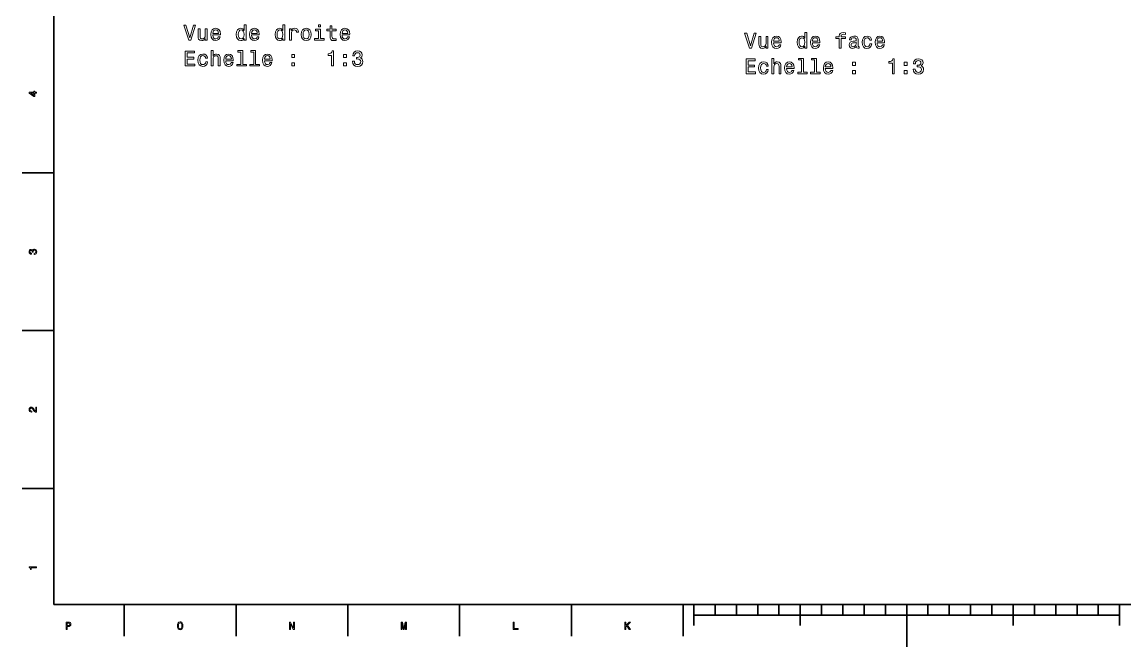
# Model space of a CAD drawing. Extents: x 0 to 841, y 0 to 594.
# Drawn here: x 5 to 523, y 0 to 294 of the extents above; entities that cross this region are included whole.
import ezdxf

# ---------------------------------------------------------------- set-up
doc = ezdxf.new("R2010")
doc.units = 0

msp = doc.modelspace()

# ---------------------------------------------------------------- linework, layer by layer
at = {"color": 7, "lineweight": 35}
for p, q in [((20, 574), (20, 20)), ((20, 20), (821, 20)), ((420.5, 20), (420.5, 0)), ((320.5, 15), (520.5, 15))]:
    msp.add_line(p, q, dxfattribs=at)
at = {"color": 7, "lineweight": 35, "ltscale": 0.375}
for p, q in [((20, 222.800003), (5, 222.800003)), ((20, 148.600006), (5, 148.600006)), ((20, 74.400002), (5, 74.400002)), ((53, 20), (53, 5)), ((105.5, 20), (105.5, 5)), ((158, 20), (158, 5)), ((210.5, 20), (210.5, 5)), ((263, 20), (263, 5)), ((315.5, 20), (315.5, 5))]:
    msp.add_line(p, q, dxfattribs=at)
at = {"color": 7, "lineweight": 35, "ltscale": 0.25}
for p, q in [((320.5, 20), (320.5, 10)), ((370.5, 20), (370.5, 10)), ((470.5, 20), (470.5, 10)), ((520.5, 20), (520.5, 10))]:
    msp.add_line(p, q, dxfattribs=at)
at = {"color": 7, "lineweight": 35, "ltscale": 0.125}
for p, q in [((330.5, 20), (330.5, 15)), ((340.5, 20), (340.5, 15)), ((350.5, 20), (350.5, 15)), ((360.5, 20), (360.5, 15)), ((380.5, 20), (380.5, 15)), ((390.5, 20), (390.5, 15)), ((400.5, 20), (400.5, 15)), ((410.5, 20), (410.5, 15)), ((430.5, 20), (430.5, 15)), ((440.5, 20), (440.5, 15)), ((450.5, 20), (450.5, 15)), ((460.5, 20), (460.5, 15)), ((480.5, 20), (480.5, 15)), ((490.5, 20), (490.5, 15)), ((500.5, 20), (500.5, 15)), ((510.5, 20), (510.5, 15))]:
    msp.add_line(p, q, dxfattribs=at)
at = {"color": 7, "lineweight": 13}
for points in [[(85.519424, 292.048492), (83.764381, 286.087372), (81.9589, 292.048492), (81.000687, 292.048492), (83.260056, 285.038391), (84.2687, 285.038391), (86.477638, 292.048492)], [(91.924324, 290.454803), (91.036713, 290.454803), (91.036713, 287.328003), (90.935852, 286.601807), (90.643341, 286.077301), (90.189453, 285.754517), (89.594353, 285.653656), (89.120285, 285.734344), (88.817696, 285.97644), (88.646225, 286.389984), (88.605881, 286.974976), (88.605881, 290.454803), (87.718269, 290.454803), (87.718269, 286.894287), (87.748528, 286.178162), (87.94017, 285.583069), (88.525185, 285.038391), (89.463226, 284.846741), (89.967545, 284.917358), (90.401268, 285.098907), (90.774467, 285.411591), (91.077057, 285.865479), (91.077057, 285.038391), (91.924324, 285.038391)], [(94.597229, 287.48941), (98.147667, 287.48941), (98.157753, 287.902954), (97.996368, 289.062897), (97.552567, 289.930328), (96.846512, 290.454803), (95.90847, 290.646454), (94.990601, 290.444733), (94.284554, 289.879883), (93.830658, 288.962036), (93.669281, 287.751648), (93.820572, 286.511017), (94.274467, 285.603241), (94.970428, 285.038391), (95.878212, 284.846741), (96.664955, 284.977875), (97.310486, 285.320801), (97.784554, 285.865479), (98.056885, 286.591705), (97.179367, 286.591705), (96.99781, 286.188232), (96.735558, 285.885651), (95.989166, 285.643585), (95.414238, 285.754517), (94.980515, 286.107544), (94.698097, 286.682495), (94.597229, 287.459137)], [(109.293198, 285.87558), (109.293198, 285.038391), (110.180801, 285.038391), (110.180801, 292.280457), (109.303284, 292.280457), (109.303284, 289.627716), (108.627487, 290.394287), (108.213943, 290.575867), (107.739883, 290.646454), (106.882538, 290.444733), (106.216827, 289.879883), (105.783112, 288.972107), (105.631813, 287.751648), (105.783112, 286.531189), (106.216827, 285.613312), (106.882538, 285.038391), (107.739883, 284.846741), (108.213943, 284.917358), (108.637573, 285.098907)], [(112.81337, 287.48941), (116.3638, 287.48941), (116.373886, 287.902954), (116.212509, 289.062897), (115.768707, 289.930328), (115.062653, 290.454803), (114.124611, 290.646454), (113.206741, 290.444733), (112.500687, 289.879883), (112.046799, 288.962036), (111.885414, 287.751648), (112.036713, 286.511017), (112.490601, 285.603241), (113.186569, 285.038391), (114.094345, 284.846741), (114.881096, 284.977875), (115.526627, 285.320801), (116.000687, 285.865479), (116.273026, 286.591705), (115.395508, 286.591705), (115.213943, 286.188232), (114.951698, 285.885651), (114.205307, 285.643585), (113.630371, 285.754517), (113.196655, 286.107544), (112.91423, 286.682495), (112.81337, 287.459137)], [(127.509338, 285.87558), (127.509338, 285.038391), (128.396942, 285.038391), (128.396942, 292.280457), (127.519424, 292.280457), (127.519424, 289.627716), (126.843628, 290.394287), (126.430084, 290.575867), (125.956024, 290.646454), (125.098679, 290.444733), (124.432968, 289.879883), (123.999252, 288.972107), (123.847954, 287.751648), (123.999252, 286.531189), (124.432968, 285.613312), (125.098679, 285.038391), (125.956024, 284.846741), (126.430084, 284.917358), (126.853714, 285.098907)], [(130.585709, 285.038391), (131.473312, 285.038391), (131.473312, 288.134918), (131.564087, 288.881317), (131.836426, 289.415924), (132.280228, 289.738678), (132.875336, 289.84964), (133.319138, 289.779022), (133.651993, 289.577301), (133.853714, 289.234344), (133.924316, 288.770386), (134.822021, 288.770386), (134.700989, 289.587372), (134.368134, 290.172394), (133.81337, 290.525421), (133.056885, 290.646454), (132.54248, 290.565765), (132.098679, 290.364044), (131.705307, 290.021088), (131.392624, 289.557129), (131.392624, 290.454803), (130.585709, 290.454803)], [(136.062653, 287.741547), (136.22403, 286.511017), (136.688004, 285.603241), (137.424316, 285.038391), (138.412796, 284.846741), (139.391174, 285.038391), (140.127487, 285.59314), (140.591461, 286.500916), (140.762939, 287.741547), (140.591461, 288.972107), (140.127487, 289.889984), (139.391174, 290.444733), (138.412796, 290.646454), (137.424316, 290.444733), (136.688004, 289.879883), (136.22403, 288.972107)], [(145.110199, 285.78479), (145.110199, 290.273254), (142.830658, 290.273254), (142.830658, 289.516785), (144.222595, 289.516785), (144.222595, 285.78479), (142.407028, 285.78479), (142.407028, 285.038391), (146.945923, 285.038391), (146.945923, 285.78479)], [(145.140457, 292.280457), (144.202423, 292.280457), (144.202423, 291.27182), (145.140457, 291.27182)], [(149.65918, 289.516785), (149.65918, 286.803528), (149.719696, 285.925995), (150.002136, 285.320801), (150.566971, 284.967773), (151.525177, 284.846741), (152.574173, 284.897186), (152.574173, 285.663757), (151.807602, 285.603241), (151.111633, 285.683929), (150.738434, 285.936096), (150.577057, 286.359711), (150.546799, 286.954803), (150.546799, 289.516785), (152.574173, 289.516785), (152.574173, 290.273254), (150.546799, 290.273254), (150.546799, 291.856842), (149.65918, 291.856842), (149.65918, 290.273254), (148.126038, 290.273254), (148.126038, 289.516785)], [(155.317688, 287.48941), (158.868118, 287.48941), (158.878204, 287.902954), (158.716827, 289.062897), (158.27301, 289.930328), (157.566956, 290.454803), (156.628937, 290.646454), (155.71106, 290.444733), (155.005005, 289.879883), (154.551117, 288.962036), (154.38974, 287.751648), (154.541031, 286.511017), (154.994919, 285.603241), (155.690887, 285.038391), (156.598663, 284.846741), (157.385406, 284.977875), (158.030945, 285.320801), (158.505005, 285.865479), (158.777344, 286.591705), (157.899811, 286.591705), (157.718262, 286.188232), (157.456024, 285.885651), (156.709625, 285.643585), (156.134689, 285.754517), (155.700974, 286.107544), (155.418549, 286.682495), (155.317688, 287.459137)], [(94.597229, 288.235809), (94.708183, 288.931763), (94.980515, 289.446167), (95.394058, 289.75885), (95.938728, 289.869812), (96.473312, 289.75885), (96.886856, 289.446167), (97.139023, 288.931763), (97.229797, 288.235809)], [(107.891182, 289.84964), (108.476196, 289.708435), (108.919998, 289.315063), (109.182251, 288.659424), (109.283112, 287.751648), (109.182251, 286.833771), (108.919998, 286.178162), (108.476196, 285.774689), (107.891182, 285.643585), (107.336426, 285.774689), (106.912796, 286.178162), (106.630371, 286.843872), (106.539597, 287.751648), (106.630371, 288.649353), (106.912796, 289.304962), (107.336426, 289.708435)], [(112.81337, 288.235809), (112.924316, 288.931763), (113.196655, 289.446167), (113.610199, 289.75885), (114.154869, 289.869812), (114.689453, 289.75885), (115.102997, 289.446167), (115.355156, 288.931763), (115.445938, 288.235809)], [(126.107323, 289.84964), (126.692337, 289.708435), (127.136139, 289.315063), (127.398392, 288.659424), (127.499252, 287.751648), (127.398392, 286.833771), (127.136139, 286.178162), (126.692337, 285.774689), (126.107323, 285.643585), (125.552567, 285.774689), (125.128937, 286.178162), (124.846512, 286.843872), (124.755737, 287.751648), (124.846512, 288.649353), (125.128937, 289.304962), (125.552567, 289.708435)], [(136.970428, 287.751648), (137.061203, 288.659424), (137.343628, 289.315063), (137.797516, 289.718506), (138.412796, 289.859711), (139.017975, 289.718506), (139.471863, 289.325134), (139.754288, 288.659424), (139.855164, 287.751648), (139.754288, 286.833771), (139.471863, 286.16806), (139.017975, 285.764618), (138.412796, 285.633484), (137.797516, 285.764618), (137.343628, 286.16806), (137.061203, 286.833771)], [(155.317688, 288.235809), (155.428635, 288.931763), (155.700974, 289.446167), (156.114517, 289.75885), (156.65918, 289.869812), (157.193771, 289.75885), (157.607315, 289.446167), (157.859467, 288.931763), (157.950256, 288.235809)], [(348.904907, 288.374817), (347.149841, 282.413696), (345.344391, 288.374817), (344.386169, 288.374817), (346.645538, 281.364716), (347.654175, 281.364716), (349.863098, 288.374817)], [(355.309784, 286.781128), (354.42218, 286.781128), (354.42218, 283.654327), (354.32132, 282.928131), (354.028809, 282.403625), (353.574921, 282.080841), (352.979828, 281.97998), (352.505768, 282.060669), (352.203156, 282.302765), (352.031708, 282.716309), (351.991364, 283.3013), (351.991364, 286.781128), (351.10376, 286.781128), (351.10376, 283.220612), (351.134003, 282.504486), (351.325653, 281.909393), (351.910675, 281.364716), (352.848694, 281.173065), (353.353027, 281.243683), (353.786743, 281.425232), (354.159943, 281.737915), (354.462524, 282.191803), (354.462524, 281.364716), (355.309784, 281.364716)], [(357.982697, 283.815735), (361.533142, 283.815735), (361.543213, 284.229279), (361.381836, 285.389221), (360.938049, 286.256653), (360.231995, 286.781128), (359.293945, 286.972778), (358.376068, 286.771057), (357.670013, 286.206207), (357.216125, 285.288361), (357.054749, 284.077972), (357.206055, 282.837341), (357.659943, 281.929565), (358.355896, 281.364716), (359.263672, 281.173065), (360.050415, 281.304199), (360.695953, 281.647125), (361.170013, 282.191803), (361.442352, 282.91803), (360.56485, 282.91803), (360.38327, 282.514557), (360.121033, 282.211975), (359.374634, 281.96991), (358.799713, 282.080841), (358.365997, 282.433868), (358.083557, 283.00882), (357.982697, 283.785461)], [(357.982697, 284.562134), (358.093658, 285.258087), (358.365997, 285.772491), (358.779541, 286.085175), (359.324219, 286.196136), (359.858795, 286.085175), (360.272339, 285.772491), (360.524506, 285.258087), (360.615265, 284.562134)], [(372.67868, 282.201904), (372.67868, 281.364716), (373.566284, 281.364716), (373.566284, 288.606781), (372.688751, 288.606781), (372.688751, 285.954041), (372.01297, 286.720612), (371.599426, 286.902191), (371.125366, 286.972778), (370.268005, 286.771057), (369.602295, 286.206207), (369.168579, 285.298431), (369.017303, 284.077972), (369.168579, 282.857513), (369.602295, 281.939636), (370.268005, 281.364716), (371.125366, 281.173065), (371.599426, 281.243683), (372.023041, 281.425232)], [(371.276642, 286.175964), (371.861664, 286.034729), (372.305481, 285.641357), (372.567719, 284.985748), (372.668579, 284.077972), (372.567719, 283.160095), (372.305481, 282.504486), (371.861664, 282.101013), (371.276642, 281.96991), (370.721893, 282.101013), (370.298279, 282.504486), (370.015839, 283.170197), (369.925079, 284.077972), (370.015839, 284.975677), (370.298279, 285.631287), (370.721893, 286.034729)], [(376.198853, 283.815735), (379.749268, 283.815735), (379.759369, 284.229279), (379.597992, 285.389221), (379.154175, 286.256653), (378.44812, 286.781128), (377.510071, 286.972778), (376.592224, 286.771057), (375.886169, 286.206207), (375.432281, 285.288361), (375.270905, 284.077972), (375.42218, 282.837341), (375.876068, 281.929565), (376.572052, 281.364716), (377.479828, 281.173065), (378.266571, 281.304199), (378.912109, 281.647125), (379.386169, 282.191803), (379.658508, 282.91803), (378.780975, 282.91803), (378.599426, 282.514557), (378.337158, 282.211975), (377.59079, 281.96991), (377.015839, 282.080841), (376.582123, 282.433868), (376.299713, 283.00882), (376.198853, 283.785461)], [(376.198853, 284.562134), (376.309784, 285.258087), (376.582123, 285.772491), (376.995667, 286.085175), (377.540344, 286.196136), (378.074921, 286.085175), (378.488464, 285.772491), (378.740631, 285.258087), (378.831421, 284.562134)], [(388.796814, 285.843109), (388.796814, 281.364716), (389.684448, 281.364716), (389.684448, 285.843109), (391.701721, 285.843109), (391.701721, 286.599579), (389.684448, 286.599579), (389.684448, 286.932434), (389.755035, 287.335907), (389.98703, 287.608246), (390.380402, 287.769623), (390.945251, 287.830139), (391.701721, 287.789795), (391.701721, 288.556366), (390.74353, 288.606781), (389.876099, 288.516022), (389.270905, 288.243683), (388.907776, 287.769623), (388.796814, 287.093811), (388.796814, 286.599579), (387.172913, 286.599579), (387.172913, 285.843109)], [(396.855896, 282.07077), (396.855896, 282.040497), (396.906342, 281.697571), (397.057648, 281.455505), (397.693085, 281.263855), (398.187317, 281.344543), (398.187317, 282.030426), (397.975494, 282.000153), (397.693085, 282.131287), (397.642639, 282.53476), (397.642639, 285.338776), (397.521606, 286.054932), (397.168579, 286.559235), (396.553314, 286.861847), (395.685883, 286.972778), (394.838623, 286.851746), (394.213257, 286.50882), (393.819885, 285.974213), (393.688751, 285.268188), (393.688751, 285.207642), (394.485596, 285.207642), (394.556183, 285.631287), (394.778107, 285.933868), (395.141205, 286.115448), (395.655609, 286.186035), (396.149841, 286.13562), (396.502869, 285.984314), (396.714691, 285.722076), (396.785309, 285.358948), (396.744965, 284.935333), (396.583557, 284.723511), (396.180115, 284.62265), (395.423645, 284.541962), (394.556183, 284.360382), (393.940918, 284.037628), (393.57782, 283.533295), (393.466858, 282.786896), (393.567719, 282.121185), (393.880402, 281.626953), (394.384735, 281.31427), (395.080688, 281.203339), (396.018738, 281.415161)], [(403.159943, 284.985748), (404.037476, 284.985748), (403.855896, 285.792664), (403.42218, 286.428131), (402.746399, 286.821503), (401.868866, 286.972778), (400.900574, 286.771057), (400.164246, 286.206207), (399.700287, 285.288361), (399.53891, 284.0578), (399.690186, 282.837341), (400.144104, 281.929565), (400.860229, 281.364716), (401.838623, 281.173065), (402.706055, 281.324371), (403.381836, 281.747986), (403.845825, 282.413696), (404.047546, 283.3013), (403.200287, 283.3013), (403.048981, 282.736481), (402.766571, 282.312836), (402.363098, 282.050598), (401.868866, 281.96991), (401.253601, 282.101013), (400.809784, 282.504486), (400.537476, 283.160095), (400.446686, 284.088074), (400.537476, 284.99585), (400.819885, 285.651459), (401.273773, 286.054932), (401.868866, 286.196136), (402.393372, 286.105347), (402.786743, 285.873352), (403.048981, 285.490082)], [(406.559082, 283.815735), (410.109497, 283.815735), (410.119598, 284.229279), (409.958191, 285.389221), (409.514404, 286.256653), (408.80835, 286.781128), (407.8703, 286.972778), (406.952454, 286.771057), (406.246399, 286.206207), (405.792511, 285.288361), (405.631104, 284.077972), (405.78241, 282.837341), (406.236298, 281.929565), (406.932281, 281.364716), (407.840057, 281.173065), (408.626801, 281.304199), (409.272339, 281.647125), (409.746399, 282.191803), (410.018738, 282.91803), (409.141205, 282.91803), (408.959656, 282.514557), (408.697388, 282.211975), (407.950989, 281.96991), (407.376068, 282.080841), (406.942352, 282.433868), (406.659943, 283.00882), (406.559082, 283.785461)], [(406.559082, 284.562134), (406.670013, 285.258087), (406.942352, 285.772491), (407.355896, 286.085175), (407.900574, 286.196136), (408.43515, 286.085175), (408.848694, 285.772491), (409.100861, 285.258087), (409.19165, 284.562134)], [(81.646225, 272.944733), (86.084267, 272.944733), (86.084267, 273.791992), (82.574173, 273.791992), (82.574173, 276.162323), (85.700981, 276.162323), (85.700981, 276.999481), (82.574173, 276.999481), (82.574173, 279.097473), (86.003571, 279.097473), (86.003571, 279.944733), (81.646225, 279.944733)], [(93.820572, 272.944733), (94.708183, 272.944733), (94.708183, 276.071533), (94.798958, 276.787659), (95.091469, 277.312164), (95.545357, 277.634949), (96.150543, 277.755981), (96.634697, 277.655121), (96.937286, 277.382782), (97.088585, 276.928894), (97.139023, 276.3237), (97.139023, 272.944733), (98.026627, 272.944733), (98.026627, 276.505249), (97.986282, 277.221375), (97.804726, 277.816498), (97.209625, 278.361145), (96.28167, 278.552795), (95.777344, 278.482208), (95.343628, 278.290558), (94.980515, 277.987946), (94.708183, 277.574402), (94.708183, 280.186798), (93.820572, 280.186798)], [(107.729797, 279.440399), (107.729797, 273.691132), (105.904144, 273.691132), (105.904144, 272.944733), (110.432968, 272.944733), (110.432968, 273.691132), (108.617401, 273.691132), (108.617401, 280.186798), (106.337868, 280.186798), (106.337868, 279.440399)], [(113.801842, 279.440399), (113.801842, 273.691132), (111.976196, 273.691132), (111.976196, 272.944733), (116.505013, 272.944733), (116.505013, 273.691132), (114.689453, 273.691132), (114.689453, 280.186798), (112.409912, 280.186798), (112.409912, 279.440399)], [(150.375336, 272.944733), (151.293182, 272.944733), (151.293182, 279.995178), (150.607315, 279.995178), (150.425751, 279.379883), (150.062653, 278.966339), (149.507889, 278.724274), (148.741318, 278.643585), (148.741318, 277.927429), (150.375336, 277.927429)], [(160.15918, 275.143585), (160.15918, 275.072968), (160.320557, 274.104675), (160.794632, 273.378448), (161.541031, 272.914459), (162.52951, 272.743011), (163.578491, 272.914459), (164.365234, 273.358276), (164.869568, 274.064331), (165.051117, 274.972107), (164.970428, 275.5672), (164.74852, 276.051361), (164.385406, 276.424561), (163.90126, 276.696899), (164.556885, 277.241577), (164.788864, 278.109009), (164.637573, 278.895752), (164.203857, 279.490845), (163.497803, 279.864044), (162.52951, 279.995178), (161.621719, 279.833771), (160.925751, 279.389984), (160.471863, 278.683929), (160.320557, 277.74588), (160.320557, 277.675293), (161.218262, 277.675293), (161.29895, 278.320801), (161.561203, 278.78479), (161.984833, 279.0672), (162.579926, 279.168091), (163.104431, 279.087372), (163.487717, 278.87558), (163.719696, 278.532623), (163.810486, 278.068665), (163.719696, 277.574402), (163.477631, 277.241577), (163.053986, 277.039825), (162.479065, 276.979309), (162.085693, 276.98941), (162.085693, 276.192566), (162.579926, 276.212738), (163.215378, 276.121979), (163.689453, 275.879883), (163.971863, 275.486511), (164.072723, 274.972107), (163.961777, 274.387085), (163.669281, 273.953369), (163.205292, 273.68103), (162.590027, 273.590271), (161.954575, 273.691132), (161.490601, 273.993713), (161.19809, 274.477875), (161.087128, 275.143585)], [(396.755035, 283.260956), (396.634003, 282.736481), (396.311249, 282.333008), (395.827087, 282.07077), (395.231995, 281.97998), (394.848694, 282.030426), (394.576355, 282.191803), (394.404907, 282.474213), (394.354462, 282.867584), (394.394806, 283.220612), (394.556183, 283.472778), (395.201721, 283.755219), (396.018738, 283.876251), (396.755035, 284.118317)], [(91.198097, 276.565765), (92.075615, 276.565765), (91.894058, 277.372681), (91.460342, 278.008148), (90.784554, 278.40152), (89.907028, 278.552795), (88.938728, 278.351074), (88.202415, 277.786224), (87.738441, 276.868378), (87.577057, 275.637817), (87.728355, 274.417358), (88.182243, 273.509583), (88.898384, 272.944733), (89.87677, 272.753082), (90.744202, 272.904388), (91.419998, 273.328003), (91.883972, 273.993713), (92.085701, 274.881317), (91.238441, 274.881317), (91.087143, 274.316498), (90.804726, 273.892853), (90.401268, 273.630615), (89.907028, 273.549927), (89.291756, 273.68103), (88.847954, 274.084503), (88.575615, 274.740112), (88.48484, 275.668091), (88.575615, 276.575867), (88.85804, 277.231476), (89.311928, 277.634949), (89.907028, 277.776154), (90.431526, 277.685364), (90.824898, 277.453369), (91.087143, 277.070099)], [(100.669281, 275.395752), (104.219711, 275.395752), (104.229797, 275.809296), (104.068413, 276.969238), (103.624611, 277.83667), (102.918556, 278.361145), (101.980515, 278.552795), (101.062653, 278.351074), (100.356598, 277.786224), (99.90271, 276.868378), (99.741325, 275.65799), (99.892624, 274.417358), (100.346512, 273.509583), (101.04248, 272.944733), (101.950256, 272.753082), (102.737, 272.884216), (103.382538, 273.227142), (103.856598, 273.77182), (104.128937, 274.498047), (103.251411, 274.498047), (103.069855, 274.094574), (102.807602, 273.791992), (102.061211, 273.549927), (101.486282, 273.660858), (101.052567, 274.013885), (100.770142, 274.588837), (100.669281, 275.365479)], [(100.669281, 276.142151), (100.780228, 276.838104), (101.052567, 277.352509), (101.46611, 277.665192), (102.010773, 277.776154), (102.545357, 277.665192), (102.958908, 277.352509), (103.211067, 276.838104), (103.301842, 276.142151)], [(118.885422, 275.395752), (122.435852, 275.395752), (122.445938, 275.809296), (122.284554, 276.969238), (121.840744, 277.83667), (121.134697, 278.361145), (120.196655, 278.552795), (119.278793, 278.351074), (118.572739, 277.786224), (118.118851, 276.868378), (117.957458, 275.65799), (118.108765, 274.417358), (118.562653, 273.509583), (119.258621, 272.944733), (120.166397, 272.753082), (120.95314, 272.884216), (121.598679, 273.227142), (122.072739, 273.77182), (122.34507, 274.498047), (121.467545, 274.498047), (121.285995, 274.094574), (121.023743, 273.791992), (120.277344, 273.549927), (119.702423, 273.660858), (119.268707, 274.013885), (118.986282, 274.588837), (118.885422, 275.365479)], [(118.885422, 276.142151), (118.996368, 276.838104), (119.268707, 277.352509), (119.682251, 277.665192), (120.226913, 277.776154), (120.761497, 277.665192), (121.175041, 277.352509), (121.4272, 276.838104), (121.517982, 276.142151)], [(131.644775, 276.858276), (133.036713, 276.858276), (133.036713, 278.361145), (131.644775, 278.361145)], [(155.932953, 276.858276), (157.32489, 276.858276), (157.32489, 278.361145), (155.932953, 278.361145)], [(345.031708, 269.271057), (349.469727, 269.271057), (349.469727, 270.118317), (345.959656, 270.118317), (345.959656, 272.488647), (349.086456, 272.488647), (349.086456, 273.325806), (345.959656, 273.325806), (345.959656, 275.423798), (349.389038, 275.423798), (349.389038, 276.271057), (345.031708, 276.271057)], [(354.583557, 272.89209), (355.46109, 272.89209), (355.279541, 273.699005), (354.845825, 274.334473), (354.170013, 274.727844), (353.292511, 274.87912), (352.324219, 274.677399), (351.587891, 274.112549), (351.123932, 273.194702), (350.962524, 271.964142), (351.113831, 270.743683), (351.567719, 269.835907), (352.283875, 269.271057), (353.262238, 269.079407), (354.129669, 269.230713), (354.805481, 269.654327), (355.26944, 270.320038), (355.471191, 271.207642), (354.623932, 271.207642), (354.472626, 270.642822), (354.190186, 270.219177), (353.786743, 269.95694), (353.292511, 269.876251), (352.677246, 270.007355), (352.233429, 270.410828), (351.96109, 271.066437), (351.8703, 271.994385), (351.96109, 272.902191), (352.2435, 273.5578), (352.697418, 273.961273), (353.292511, 274.102478), (353.816986, 274.011688), (354.210388, 273.779694), (354.472626, 273.396423)], [(357.206055, 269.271057), (358.093658, 269.271057), (358.093658, 272.397858), (358.184448, 273.113983), (358.476929, 273.638489), (358.930847, 273.961273), (359.536011, 274.082306), (360.020172, 273.981445), (360.322754, 273.709106), (360.47406, 273.255219), (360.524506, 272.650024), (360.524506, 269.271057), (361.412109, 269.271057), (361.412109, 272.831573), (361.371765, 273.547729), (361.190186, 274.142822), (360.595093, 274.687469), (359.667145, 274.87912), (359.162811, 274.808533), (358.729095, 274.616882), (358.365997, 274.31427), (358.093658, 273.900726), (358.093658, 276.513123), (357.206055, 276.513123)], [(364.054749, 271.722076), (367.605194, 271.722076), (367.615265, 272.13562), (367.453888, 273.295563), (367.010071, 274.162994), (366.304047, 274.687469), (365.365997, 274.87912), (364.44812, 274.677399), (363.742065, 274.112549), (363.288177, 273.194702), (363.126801, 271.984314), (363.278107, 270.743683), (363.731995, 269.835907), (364.427948, 269.271057), (365.335724, 269.079407), (366.122467, 269.210541), (366.768005, 269.553467), (367.242065, 270.098145), (367.514404, 270.824371), (366.636902, 270.824371), (366.455322, 270.420898), (366.193085, 270.118317), (365.446686, 269.876251), (364.871765, 269.987183), (364.438049, 270.34021), (364.155609, 270.915161), (364.054749, 271.691803)], [(371.115265, 275.766724), (371.115265, 270.017456), (369.289612, 270.017456), (369.289612, 269.271057), (373.818451, 269.271057), (373.818451, 270.017456), (372.002869, 270.017456), (372.002869, 276.513123), (369.723328, 276.513123), (369.723328, 275.766724)], [(377.187317, 275.766724), (377.187317, 270.017456), (375.361664, 270.017456), (375.361664, 269.271057), (379.890503, 269.271057), (379.890503, 270.017456), (378.074921, 270.017456), (378.074921, 276.513123), (375.79538, 276.513123), (375.79538, 275.766724)], [(382.270905, 271.722076), (385.82132, 271.722076), (385.831421, 272.13562), (385.670044, 273.295563), (385.226227, 274.162994), (384.520172, 274.687469), (383.582123, 274.87912), (382.664276, 274.677399), (381.958221, 274.112549), (381.504333, 273.194702), (381.342926, 271.984314), (381.494232, 270.743683), (381.94812, 269.835907), (382.644104, 269.271057), (383.55188, 269.079407), (384.338623, 269.210541), (384.984161, 269.553467), (385.458221, 270.098145), (385.73053, 270.824371), (384.853027, 270.824371), (384.671478, 270.420898), (384.40921, 270.118317), (383.662811, 269.876251), (383.087891, 269.987183), (382.654175, 270.34021), (382.371765, 270.915161), (382.270905, 271.691803)], [(395.030273, 273.184601), (396.42218, 273.184601), (396.42218, 274.687469), (395.030273, 274.687469)], [(413.760803, 269.271057), (414.67865, 269.271057), (414.67865, 276.321503), (413.992798, 276.321503), (413.811218, 275.706207), (413.44812, 275.292664), (412.893372, 275.050598), (412.126801, 274.96991), (412.126801, 274.253754), (413.760803, 274.253754)], [(419.31842, 273.184601), (420.710358, 273.184601), (420.710358, 274.687469), (419.31842, 274.687469)], [(423.544678, 271.46991), (423.544678, 271.399292), (423.706055, 270.431), (424.180115, 269.704773), (424.926514, 269.240784), (425.914978, 269.069336), (426.963959, 269.240784), (427.750702, 269.684601), (428.255035, 270.390656), (428.436584, 271.298431), (428.355896, 271.893524), (428.134003, 272.377686), (427.770874, 272.750885), (427.286743, 273.023224), (427.942352, 273.567902), (428.174347, 274.435333), (428.023041, 275.222076), (427.589325, 275.817169), (426.88327, 276.190369), (425.914978, 276.321503), (425.007202, 276.160095), (424.311218, 275.716309), (423.85733, 275.010254), (423.706055, 274.072205), (423.706055, 274.001617), (424.603729, 274.001617), (424.684418, 274.647125), (424.946686, 275.111115), (425.3703, 275.393524), (425.965393, 275.494385), (426.489899, 275.413696), (426.873199, 275.201904), (427.105164, 274.858948), (427.195953, 274.394989), (427.105164, 273.900726), (426.863098, 273.567902), (426.439453, 273.36615), (425.864532, 273.305634), (425.471161, 273.315735), (425.471161, 272.51889), (425.965393, 272.539063), (426.600861, 272.448303), (427.074921, 272.206207), (427.35733, 271.812836), (427.458191, 271.298431), (427.34726, 270.713409), (427.054749, 270.279694), (426.590759, 270.007355), (425.975494, 269.916595), (425.340057, 270.017456), (424.876068, 270.320038), (424.583557, 270.804199), (424.472595, 271.46991)], [(131.644775, 272.944733), (133.036713, 272.944733), (133.036713, 274.447601), (131.644775, 274.447601)], [(155.932953, 272.944733), (157.32489, 272.944733), (157.32489, 274.447601), (155.932953, 274.447601)], [(364.054749, 272.468475), (364.16571, 273.164429), (364.438049, 273.678833), (364.851593, 273.991516), (365.39624, 274.102478), (365.930847, 273.991516), (366.344391, 273.678833), (366.596527, 273.164429), (366.687317, 272.468475)], [(382.270905, 272.468475), (382.381836, 273.164429), (382.654175, 273.678833), (383.067719, 273.991516), (383.612396, 274.102478), (384.146973, 273.991516), (384.560516, 273.678833), (384.812683, 273.164429), (384.903442, 272.468475)], [(395.030273, 269.271057), (396.42218, 269.271057), (396.42218, 270.773926), (395.030273, 270.773926)], [(419.31842, 269.271057), (420.710358, 269.271057), (420.710358, 270.773926), (419.31842, 270.773926)], [(11.833213, 260.177368), (11.833213, 260.631256), (10.965777, 260.631256), (10.965777, 261.130554), (10.56232, 261.130554), (10.56232, 260.631256), (8.408861, 260.631256), (8.408861, 260.172333), (10.521974, 258.639191), (10.965777, 258.639191), (10.965777, 260.177368)], [(10.56232, 259.062836), (8.993876, 260.177368), (10.56232, 260.177368)], [(10.733789, 184.429108), (10.769092, 184.429108), (11.253242, 184.509796), (11.616354, 184.746826), (11.848343, 185.120026), (11.934077, 185.614273), (11.848343, 186.138763), (11.626441, 186.532135), (11.273415, 186.784302), (10.819524, 186.875076), (10.521974, 186.834732), (10.279899, 186.723785), (10.093299, 186.542221), (9.957132, 186.30014), (9.684798, 186.62796), (9.251081, 186.743958), (8.857709, 186.668304), (8.560158, 186.451447), (8.373559, 186.098419), (8.307997, 185.614273), (8.388688, 185.160385), (8.610591, 184.812393), (8.963616, 184.585449), (9.432636, 184.509796), (9.467939, 184.509796), (9.467939, 184.958649), (9.145173, 184.998993), (8.913184, 185.130112), (8.771974, 185.341934), (8.721541, 185.639481), (8.761888, 185.901733), (8.867795, 186.093369), (9.039265, 186.209366), (9.271254, 186.254761), (9.518372, 186.209366), (9.684798, 186.088333), (9.785663, 185.876511), (9.815922, 185.58905), (9.810879, 185.392365), (10.209293, 185.392365), (10.199207, 185.639481), (10.244596, 185.957214), (10.365634, 186.194244), (10.56232, 186.335449), (10.819524, 186.38588), (11.112031, 186.330414), (11.32889, 186.184158), (11.465057, 185.952164), (11.510447, 185.644531), (11.460014, 185.326797), (11.308717, 185.094818), (11.066642, 184.948563), (10.733789, 184.893082)], [(11.833213, 110.269447), (11.833213, 112.675072), (11.399495, 112.675072), (11.399495, 110.773773), (11.162463, 110.879684), (10.965777, 111.061241), (10.607709, 111.621033), (10.456411, 111.918587), (10.239552, 112.251442), (9.987391, 112.488472), (9.689841, 112.624641), (9.351945, 112.675072), (8.928314, 112.589333), (8.595461, 112.352303), (8.383645, 111.989189), (8.307997, 111.520172), (8.393732, 111.036018), (8.630763, 110.66787), (9.009006, 110.430832), (9.508285, 110.350143), (9.57889, 110.350143), (9.57889, 110.809074), (9.538545, 110.809074), (9.195605, 110.854462), (8.943443, 110.990631), (8.782061, 111.207489), (8.726584, 111.494957), (8.777017, 111.78746), (8.903098, 112.004318), (9.099784, 112.145531), (9.346902, 112.195961), (9.57889, 112.16066), (9.775576, 112.064842), (9.947045, 111.903458), (10.098343, 111.681557), (10.259726, 111.384003), (10.572406, 110.889771), (10.905259, 110.541786), (11.308717, 110.335014), (11.818083, 110.269447)], [(11.833213, 37.209221), (11.833213, 37.668152), (8.307997, 37.668152), (8.307997, 37.325214), (8.615634, 37.234436), (8.822406, 37.052879), (8.943443, 36.775501), (8.983789, 36.392216), (9.341859, 36.392216), (9.341859, 37.209221)], [(25.685879, 8.166786), (26.149857, 8.166786), (26.149857, 9.644452), (26.664265, 9.644452), (27.183718, 9.669668), (27.597263, 9.846181), (27.864553, 10.18912), (27.955332, 10.65814), (27.884727, 11.091858), (27.682997, 11.409582), (27.350145, 11.601224), (26.896254, 11.666786), (25.685879, 11.666786)], [(26.770174, 11.238111), (27.072767, 11.207852), (27.29467, 11.112031), (27.425793, 10.935518), (27.471182, 10.65814), (27.42075, 10.365633), (27.284582, 10.18912), (27.052593, 10.098343), (26.734871, 10.073126), (26.149857, 10.073126), (26.149857, 11.238111)], [(77.953888, 9.916786), (78.04467, 9.130043), (78.306915, 8.550072), (78.715416, 8.192002), (79.25, 8.070965), (79.779541, 8.192002), (80.193085, 8.550072), (80.450287, 9.130043), (80.546104, 9.916786), (80.450287, 10.698486), (80.339333, 11.01621), (80.193085, 11.278458), (79.779541, 11.636527), (79.527374, 11.727304), (79.25, 11.762608), (78.710373, 11.636527), (78.301872, 11.283501), (78.04467, 10.703529)], [(78.438042, 9.916786), (78.493515, 10.527017), (78.659943, 10.975864), (78.917145, 11.248199), (79.25, 11.34402), (79.577805, 11.248199), (79.835014, 10.970821), (80.001442, 10.521974), (80.061958, 9.916786), (80.001442, 9.306556), (79.835014, 8.857708), (79.577805, 8.585374), (79.25, 8.494596), (78.917145, 8.585374), (78.659943, 8.857708), (78.493515, 9.301513)], [(130.600143, 8.166786), (131.018738, 8.166786), (131.018738, 11.036383), (132.360229, 8.166786), (132.899857, 8.166786), (132.899857, 11.666786), (132.476227, 11.666786), (132.476227, 8.79719), (131.149857, 11.666786), (130.600143, 11.666786)], [(182.989197, 8.166786), (183.377533, 8.166786), (183.377533, 11.34402), (184.033142, 8.166786), (184.466858, 8.166786), (185.117447, 11.34402), (185.117447, 8.166786), (185.510818, 8.166786), (185.510818, 11.666786), (184.895538, 11.666786), (184.25, 8.580331), (183.609512, 11.666786), (182.989197, 11.666786)], [(235.726227, 8.166786), (237.97551, 8.166786), (237.97551, 8.590417), (236.190201, 8.590417), (236.190201, 11.666786), (235.726227, 11.666786)], [(288.15564, 8.166786), (288.619598, 8.166786), (288.619598, 9.412463), (289.033142, 9.856268), (290.208221, 8.166786), (290.773071, 8.166786), (289.360962, 10.194164), (290.732727, 11.666786), (290.117432, 11.666786), (288.619598, 10.04791), (288.619598, 11.666786), (288.15564, 11.666786)]]:
    msp.add_lwpolyline(points, close=True, dxfattribs=at)

doc.saveas('drawing.dxf')
